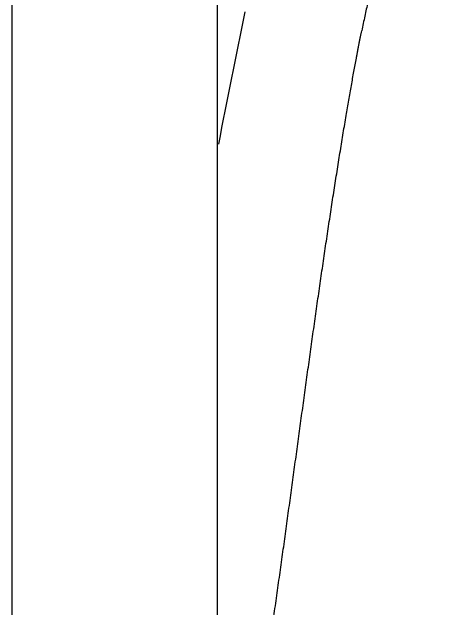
# Model space of a CAD drawing. Header units: millimetres. Extents: x 169 to 4368, y -1049 to 1924.
# Drawn here: x 487.14 to 491.69, y 1169.06 to 1175.44 of the extents above; entities that cross this region are included whole.
import ezdxf

# ---------------------------------------------------------------- set-up
doc = ezdxf.new("R2010")
doc.units = ezdxf.units.MM

msp = doc.modelspace()

# ---------------------------------------------------------------- linework, layer by layer
for p, q in [((487.1389, 1202.9829), (487.1389, 1165.9548)), ((489.3389, 1165.9548), (489.3389, 1202.9829))]:
    msp.add_line(p, q)
msp.add_arc((631.2556, 1146.4233), 144.5671, 168.422, 168.993295)
for points, degree in [([(491.6866, 1177.3358), (491.5633, 1177.3621), (491.4735, 1177.1937), (491.3898, 1177.0526), (491.3229, 1176.9011), (491.2333, 1176.6625), (491.1439, 1176.3562), (491.0044, 1175.8447), (490.8804, 1175.2365)], 8), ([(489.8478, 1168.3421), (489.9716, 1169.1632), (490.0858, 1169.9854), (490.1952, 1170.8076), (490.3047, 1171.6293), (490.4173, 1172.4491), (490.5347, 1173.2638), (490.6591, 1174.0642), (490.7905, 1174.7959), (490.8804, 1175.2365)], 9)]:
    msp.add_open_spline(points, degree=degree)

doc.saveas('drawing.dxf')
